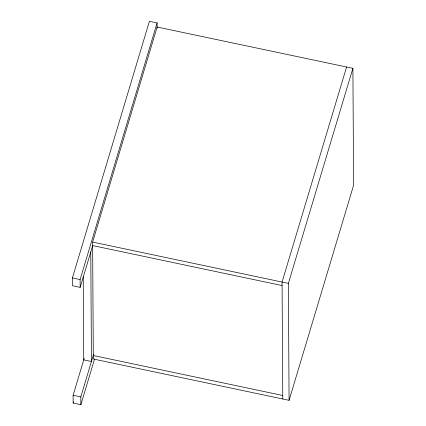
<?xml version="1.0" encoding="UTF-8"?>
<svg xmlns="http://www.w3.org/2000/svg" width="426" height="426" viewBox="0 0 426 426"><rect width="100%" height="100%" fill="white"/><g stroke="black" fill="none" stroke-linecap="round" stroke-linejoin="round"><path stroke-width="0.64" d="M92.644 245.754L80.157 287.364L72.452 285.74L72.409 277.944L149.404 21.3L157.109 22.924L157.141 28.191M80.157 287.364L80.115 279.568L157.109 22.924M92.618 242.069L157.13 27.019L352.893 68.33L353.591 185.278L289.073 400.323L93.315 359.012L92.618 242.069L288.375 283.375L289.073 400.323M94.62 358.846L80.86 404.7L73.155 403.076L73.112 395.28L84.194 358.341M73.155 403.076L73.538 401.803M80.86 404.7L80.812 396.904L93.486 354.672M346.588 66.999L282.071 282.044L282.773 398.992M288.375 283.375L352.893 68.33M92.634 245.573L282.092 285.553M72.409 277.944L80.115 279.568M93.294 355.502L282.752 395.482M73.112 395.28L80.812 396.904M90.781 251.963L91.436 361.504L83.73 359.879L83.235 276.895"/></g></svg>
